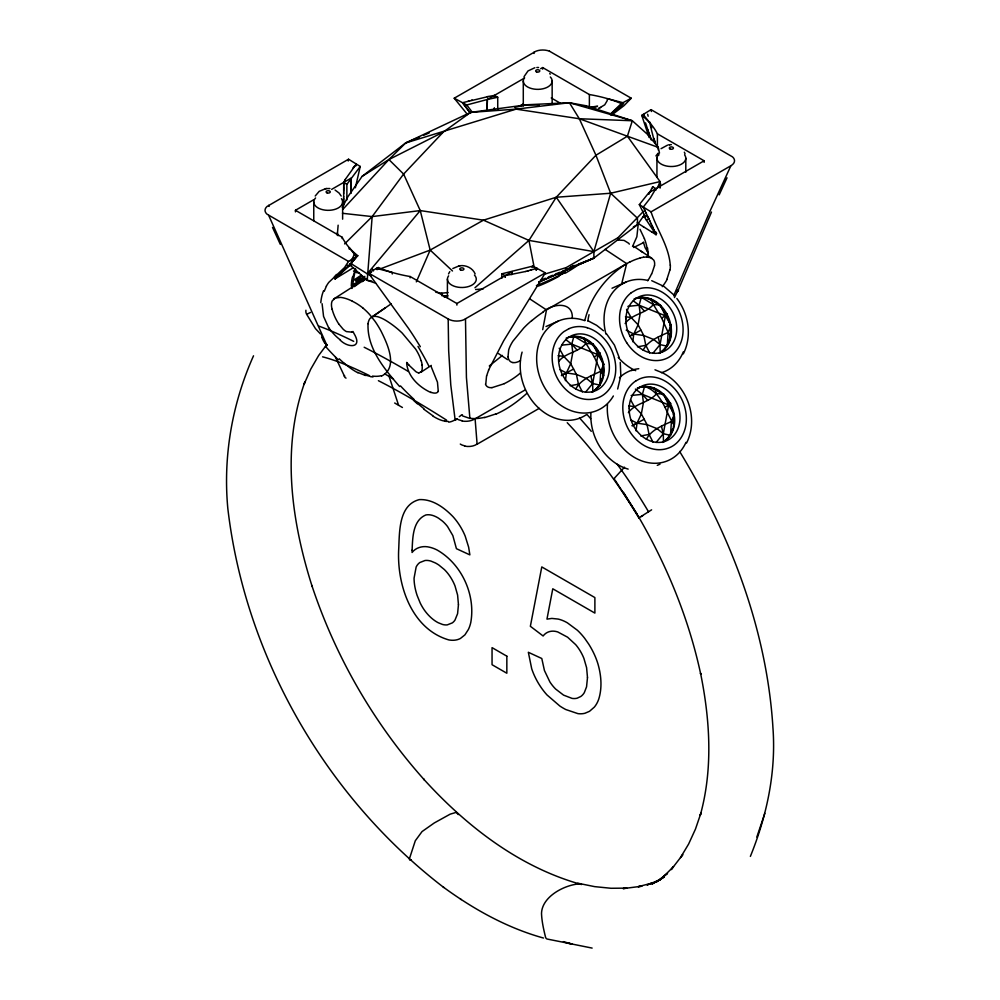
<?xml version="1.0" encoding="UTF-8"?>
<svg xmlns="http://www.w3.org/2000/svg" width="1000" height="1000" viewBox="0 0 1000 1000"><rect width="100%" height="100%" fill="white"/><g stroke="black" fill="none" stroke-linecap="round" stroke-linejoin="round"><path stroke-width="1.5" d="M295.438 211.887L295.438 210.287L313.55 199.838M345.275 179.45L343.725 182.413L343.725 185.588M346.863 199.95L346.875 184.35L360.238 166.462L348.525 159.225L267.062 206.462A12.088 6.975 0 0 0 267.062 214.213L348.525 261.438L357.8 255.712A98.825 57.062 0 0 1 349.263 247.662A107.25 61.913 0 0 1 342.175 237.262L295.438 210.287M494.363 96.85L494.363 95.438L489.237 96.337L462.525 102.7L454.212 98.212L536.013 51.188A12.088 6.975 0 0 1 549.45 51.175M494.35 97.037L494.35 95.45L497.725 97.25L497.738 109.213M501.825 278.263L501.825 273.825L532.812 266.1L545.35 272.863L503.688 340.75L488.537 370.062M534.075 53.438L534.075 52.1M542.663 69.15L542.663 67.562L589.375 94.537A107.25 61.913 0 0 1 607.388 98.625L622.938 102.7M343.725 183.825L343.7 190.875M343.725 188.05L343.725 186.65M343.7 192.275L343.713 188.762M343.688 193.512L343.663 196.688M343.688 193.688L343.7 191.938M494.3 109.712L494.3 108.138L494.3 109.537M648.838 193.988L652.688 186.725L655.825 188.675L650.325 198.038L643.275 207.05L643.713 207.987M343.65 197.9L343.625 201.425M343.663 196.5L343.638 199.85M648.838 193.988L648.85 192.7L704.125 160.787L704.125 162.375M343.6 203.525L343.625 200.712M343.575 205.45L343.6 203.012M497.725 97.25L487.375 99.475L487.05 110.3L487.375 99.475L524.55 78.012M322.1 303.725L323.562 316.425L328.638 327.738M568.462 337.287C597.212 330.288 617.112 376.488 591.862 392.212C619.4 376.6 595.8 326.125 566.138 338.137M636.25 298.212C663.088 291.3 685.25 337.3 659.237 353.325C686.488 337.825 663.65 287.95 634.062 298.988M639.513 387.325C666.35 380.412 688.512 426.413 662.5 442.425C689.75 426.938 666.912 377.05 637.325 388.1M647.575 247.913L648.35 256.438M598.913 385.525L599.862 385.1L600.775 371.312L603.763 364.162L598.013 354.712L593 343.875L585.975 343.425L573.925 336.2L572.962 336.625M666.275 346.637L667.237 346.213L668.138 332.425L671.125 325.262L665.387 315.812L660.362 304.988L653.35 304.538L641.287 297.3L640.337 297.725M669.538 435.737L670.5 435.325L671.4 421.538L674.388 414.375L668.65 404.925L670.625 403.3L669.675 403.725M659.488 153.088L658.25 147.375L648.138 134.925L632.325 120.75L586.225 105.787L569.4 102.725L526.962 104.75L470.613 112.387L443.312 132.05L403.612 174.075L372.163 216.588L367.225 280.3L375.588 283.175M352.45 287.562L352.875 283.738M613.987 478.638L624.5 467.188M599.038 353.512L600 353.088L598.013 354.712L592.663 383.525L592.825 391.788M666.413 314.613L667.362 314.188L665.387 315.812L660.037 344.625L660.188 352.9M668.65 404.925L663.3 433.738L663.462 442.013M337.287 235.338L338.137 225.188M660.562 183.55L660.05 188.075L660.05 181.588L627.4 136.213L579.312 118.737L516.087 109.138L470.613 112.387L405.675 142.95L362.113 176.363L347.887 196.725L342.3 207.55M368.038 323.688C366.912 348.35 384.387 368.975 399.625 386.525M565.4 380.625L566.425 372.95L570.712 363.675L572.775 352.575L571.763 344.113L573.925 336.2M632.762 341.737L633.787 334.05L638.088 324.775L640.15 313.675L639.125 305.212L641.287 297.3M636.025 430.85L637.05 423.162L641.35 413.888L643.413 402.788L642.4 394.325L644.562 386.413C662.237 392.287 665.438 411.85 674.338 425.613L673.388 426.037M348.225 161.025L348.525 159.225M669.887 269.975L666.9 279.3M654.488 265.725L651.75 273.925M542.7 329.663L546.487 309.9L626.663 263.6L605.125 249.387M584.85 320.312C590.788 295.825 607.9 273.812 630.025 261.788M352.762 277.375L355.513 269.012M355.363 187.763L360.238 166.462M356.075 164.975L356.287 164.025L345.275 179.45M355.85 165.925L356.287 164.025M355.625 269.1L355.138 271.238A120.138 84.388 -64.3 0 0 352.912 283.738M750.375 856.388C767.013 815.4 776.325 771.338 772.875 727L772.837 726.112C766.413 628.337 730.163 534.637 679.625 451.45M621.625 284.1L626.663 263.6M486.562 375.812L485.8 383.85M335.387 277.738L335.1 278.837L353.55 267.6M335.387 277.738L336.3 274.475M342.663 209.562L388.913 159.562L405.675 142.95L516.087 109.138L569.4 102.725L579.312 118.737L595.938 155.238L610.65 193.238L593.888 251.612L593.888 258.113L538.737 282.15M438.25 391.025L437.463 382.175L431.2 366.712M474.95 287.75L528.95 240.413L556.25 197.25L595.938 155.238L627.4 136.213L632.325 120.75L569.4 102.725M756.838 837.025L764.825 813.363M324.25 291.225L326.388 286.188M678.213 289.95L676.612 290.975M617.675 389L620.825 375.712L620.262 362.388M253.525 355.8C232.338 403.125 223.075 455.538 227.712 507.25L227.787 508.162C244.963 655.962 325.288 796.325 443.2 887.025L443.9 887.513M348.525 261.438L344.513 267.575L328.825 282.337A155.425 63.475 48.4 0 0 326.362 286.163M657.262 188.4L660.05 181.588L610.65 193.238L556.25 197.25L483.475 220.175L430.163 250.075L380.1 268.95M674.463 297.587L678.1 290.087L677.337 290.812M677.525 291.775L711.488 212.05M524.025 76.675L528.013 70.925L534.862 67.737M416.337 281.863L430.163 250.075L420.25 210.575L403.612 174.075L388.913 159.562L362.113 176.363M673.65 295.837L710.138 210.9L730.9 165.738L732.487 164.625A12.088 6.975 0 0 0 732.5 156.862L651.038 109.637L641.762 115.363L649.112 137.5M448.537 273.913L449.787 271.637M719.175 194.887L727.025 177.812M683.312 353.888C692.312 336.25 688.675 313.95 676.862 298.5M686.575 443C698.962 418.612 687.45 386.062 663.587 373.387M525.388 271.525L537.038 268.387L536.188 270.038M536.175 270.075L537.038 268.387M532.812 266.1L532.038 267.613M656.712 233.363L656.025 234.625L652.087 232.175M575.75 389.062C580.5 379.688 591.625 375.475 600.775 371.312L603.713 375.4L602.75 375.825M643.125 350.163C647.862 340.788 658.988 336.575 668.138 332.425L671.075 336.5L670.113 336.925M646.388 439.275C651.125 429.9 662.262 425.688 671.4 421.538M362.25 281.637L366.675 278.538M315.212 196.012L319.175 191.35L325.637 188.663M355.438 258.263L349.012 265.6M357.8 255.712L348.65 265.925M648.85 192.7L639.325 204.613L645.475 217.113L646.45 215.837M644.562 214.625L637.45 224.688L593.888 258.113L538.75 282.062M632.525 246.513L636.862 236.762L638.15 224.875M326.85 344.513L318.625 355.538L310.688 369.263L304.012 384.375L304.988 381.675C281.038 447.85 291.312 520.962 312.175 586.512L311.825 585.425C335.538 656.975 374.038 723.587 424.263 779.788L423.562 779.025C466.425 826.263 519.338 867.288 581.55 884.538M421.3 371.775L418.875 372.887M549.45 51.188L631.25 98.212L621.325 103.562L610.125 114.375M353.013 167.925L354.387 166.238M631.25 98.212L624.113 105.562L611.862 114.938M585.462 392.275L592.663 383.525L590.825 376.012M652.825 353.375L660.037 344.625L658.188 337.113M656.087 442.488L663.3 433.738L661.45 426.225M567.225 422.713C594.637 451.562 618.5 483.713 638.837 517.9L651.612 509.825M643.55 211.275L617.938 237.738L593.888 251.612L528.95 240.413L483.475 220.175L420.25 210.575L367.225 273.8L351.413 263.837L351.413 266.288L367.225 280.3L371.788 281.075M621.325 104.75L610.513 114.562M352.3 301.163A50.512 20.625 48.4 0 0 343.188 297.825L342.8 297.738A46.4 18.95 48.4 0 0 340.387 297.387L335.363 297.987L332.188 300.938A30.538 12.475 48.4 0 0 331.575 306.588L332.05 309.225M502.413 355.425L489.288 365.962M351.975 262.762L346.975 267.35M558.737 361.413C565.6 352.425 578.837 352.425 585.975 343.425L583.85 337.95L582.888 338.375M625.125 323.537C632.025 313.788 645.788 313.775 653.35 304.538L651.213 299.062L650.263 299.488M628.387 412.638C635.288 402.9 649.05 402.875 656.612 393.638L663.637 394.1L668.637 404.9L664.963 407.275M338.688 274.5L335.1 278.837L334.513 276.3M344.613 243.912L372.163 216.588L420.25 210.575M661.05 148.675L667.6 145.1M339.738 273.488L341.3 272.062M349.938 264.312L350.462 264.762L335.1 278.837L342.6 270.95M655.925 155.912L658.1 153.238L658.562 155.512L658.238 153.963M348.975 265.688L348.275 266.238A107.875 62.287 0 0 1 347.375 265.225M341.488 271.9L346.112 268.05M348.5 266.1L350.462 264.762M520.388 373.05L517.638 375.325A57.438 25.387 -50.4 0 1 504.363 383.587M531.737 320.5L527.788 324.012A54.188 23.225 -49.4 0 0 523.713 328.038L512.913 341.188A22.425 9.787 -49.4 0 0 508.688 349.9L508 356.925M347.6 266.812L346.413 267.812M345.85 268.275L346.488 267.75M600.775 371.312L594.338 357.05L600 353.088M668.138 332.425L661.7 318.163L667.362 314.188M670.625 403.3L668.637 404.9L642.4 394.325L635.388 389.087M461.15 415.288L459.275 416.712M610.337 114.712L615.262 110.75A99.062 69.812 53.2 0 0 623.688 103.513M631.25 292.725L636.45 289.725A37.7 30.725 66.2 0 1 654.575 288.888A36.112 29.425 66.2 0 1 659.175 290.587A37.987 30.962 66.2 0 1 675.975 305.688A35.95 29.3 66.2 0 1 679.425 312.15A38.087 31.037 66.2 0 1 682.938 333.312A35.95 29.3 66.2 0 1 681.712 340.012A38.075 31.025 66.2 0 1 671.363 355.575A36.012 29.35 66.2 0 1 666.188 358.587A38.075 31.025 66.2 0 1 648.05 359.438A35.95 29.3 66.2 0 1 641.95 356.987A38.087 31.037 66.2 0 1 626.65 342.625M452.825 268.512L459.288 265.825M391.213 303.812L370.112 318.4A40.613 16.587 48.4 0 0 369.075 320.062A51.2 20.913 48.4 0 0 368.05 323.688M385.3 307.85L371.6 317.137L373.025 316.562A26.788 10.938 48.4 0 1 378.288 316.887A36.325 14.837 48.4 0 1 388.338 322.038A50.512 20.625 48.4 0 1 398.65 329.837L399.125 330.262A46.4 18.95 48.4 0 1 402.212 333.088L415.662 349.137A30.538 12.463 48.4 0 1 420.1 357.7L421.087 360.637M462.463 414.738L461.325 415.225M420.825 372.3L431.325 365.412M333.5 299.137L356.538 284.4M543.05 312C552.137 303.488 573.425 300.775 572.288 318.425M356.388 256.588L349.263 247.662A12.737 4.65 74 0 1 349.162 249.062M643.175 114.488L650.3 123.413A107.25 61.913 0 0 1 657.387 133.812L704.125 160.787M456.175 418.837L455.075 419.45L450.775 384.925L448.663 350.725L448.175 318.975L368.312 272.863L378.225 267.512A98.825 57.062 0 0 0 392.175 272.438A107.25 61.913 0 0 0 410.188 276.537L456.9 303.512L456.9 305.113M646.375 220.05L647.588 219.325M331.65 189.375L350.712 178.375L350.812 187.113M540.65 68.725L542.663 67.562M519.325 106.263L523.35 103.938M456.9 303.512L512.188 271.6L512.212 272.863L512.188 271.6M448.175 318.975L450.112 319.9A12.088 6.975 0 0 0 463.55 319.9L545.35 272.863M639.325 204.613L651.038 211.85L730.9 165.738M543.2 274.575L566.225 267.6L593.888 251.612L556.25 197.25M524.812 390.112L475.1 418.812L477.113 444.212L539.263 408.325M641.275 516.6L642.7 515.788M667.237 346.213L660.037 344.625L653.888 339.6L643.787 335.525L633.787 334.05L630 336.025L640.925 330.15L638.088 324.775L631.025 317.425L626.562 309.35M599.862 385.1L592.663 383.525L586.525 378.488L576.413 374.412L566.425 372.95L561.362 375.575L573.562 369.05L570.712 363.675L563.65 356.312L559.2 348.25M670.5 435.325L663.3 433.738L657.163 428.7L647.05 424.637L637.05 423.162L632 425.8L644.2 419.263L641.35 413.888L634.288 406.538L630.575 399.812M633.35 226.9L637.45 224.688L637.45 218.188L610.65 193.238M639.487 517.587L638.837 517.9M388.913 159.562L443.312 132.05M633.725 247.512L643.637 242.562M504.338 383.7L491.95 387.663M569.075 328.625L563.888 331.625A37.7 30.725 66.2 0 0 553.15 348.825A36.112 29.425 66.2 0 0 552.312 353.888A38.1 31.05 66.2 0 0 555.85 375.05A35.95 29.3 66.2 0 0 559.275 381.525A38.087 31.037 66.2 0 0 574.587 395.863A35.95 29.3 66.2 0 0 580.688 398.338A38.075 31.025 66.2 0 0 598.812 397.463A36.012 29.35 66.2 0 0 604.012 394.475A38.075 31.025 66.2 0 0 614.325 378.9A35.95 29.3 66.2 0 0 615.588 372.212A38.087 31.037 66.2 0 0 612.05 351.05A35.95 29.3 66.2 0 0 608.625 344.575A37.987 30.962 66.2 0 0 591.812 329.487A36.112 29.425 66.2 0 0 587.212 327.762M559.288 275.338L565.225 272.675M612.025 288.238L625.737 282.175M546.025 326.525L558.362 321.075M659.412 305.413L660.362 304.988M592.038 344.3L593 343.875M670.163 325.688L671.125 325.262M602.8 364.588L603.763 364.162M631.55 370.575L633.6 369.663M643.6 386.838L644.562 386.413M653.525 388.587L654.475 388.175L656.612 393.638M662.675 394.513L663.637 394.1M673.438 414.8L674.388 414.375M657.262 465.363L660.013 464.15M405.675 142.95L419.5 137.05M423.65 135.287L429.188 132.925M600.7 107.463L598.675 108.238M541.138 280.025L545.413 278.25M548.263 277.062L552.537 275.287M555.388 274.1L559.663 272.325M562.525 271.137L593.888 258.113L578.175 264.2M496.087 413.862L484.637 417.6M571.025 266.975L575.312 265.312M599.412 107.975L604.738 104.812L607.125 100.8A12.737 9.3 40.8 0 0 607.4 98.637A98.825 57.062 0 0 1 621.337 103.562M381.562 376.087C398.675 367.388 387.25 343.675 381.1 331.225A51.2 20.875 48.5 0 0 377.388 324.875A40.613 16.575 48.4 0 0 374.925 321.188L369.775 314.688A26.788 10.938 48.4 0 0 362.8 307.95M371.525 272.188L367.225 273.8L371.15 275.912M351.825 332.137L346.45 331.6A8.263 3.3 47.9 0 1 343.113 329.162L339 324.25M470.588 113.338L462.525 102.7L466.75 104.975L487.375 99.475M468.288 101.062L469.263 100.8M530.3 270.275L531.275 270.012M471.213 100.3L472.2 100.05M527.362 271.025L528.337 270.788M640.212 257.875L643.462 257.225M525.388 271.525L505.2 275.637L501.825 273.825M514.85 107.387L526.962 104.75L539.263 105.075M487.2 96.725L488.212 96.525M511.35 274.55L512.362 274.35M637.487 346.85L645.812 345.312L649.725 353M570.125 385.75L578.45 384.2L582.35 391.9M640.763 435.962L649.075 434.425L652.987 442.113M669.45 144.762L671.363 144.637M326.275 188.575L329.913 188.538M668.8 144.863L669.65 144.738M459.925 265.738C466.037 264.862 472.725 268.1 475.15 273.913M325.337 188.713L326.475 188.538M458.988 265.875L460.125 265.7M435.85 292.262L441.85 293.2L448 292.525M627.888 306.375L639.125 305.212L665.375 315.788M561.925 345.125L571.763 344.113L598 354.688M631.163 395.487L642.4 394.325L647.712 400.312M617.525 239.988L624.087 240.413L628.725 243.3A24.413 12.375 -54.1 0 1 629.3 244.137M475.625 289.55L483.2 288.9M580.438 883.812C565.625 884.287 541.788 896.188 541.512 913.612C541.85 921.513 543.587 929.275 545.475 936.925A3.837 2.737 -75.8 0 0 547.212 939.05L572.163 944.025A377.188 217.775 60 0 1 563.4 941.625M536.85 67.5L538.587 67.5M581.725 105.75L586.225 105.787M448 295.825L441.85 295.7L441.85 293.2M646.65 257.013L650.738 257.712L653.612 259.95A22.425 9.575 -50.2 0 1 654.525 265.688M579.312 118.737L632.325 120.75M410.1 859.837L411.2 859.887M444.2 297.1L447.287 297.288M373.025 376.95L370.288 376.625M642.837 216.85C644.3 217.9 646.312 214.913 644.35 216.988L656.025 234.625L656.025 232.075M625.438 316.825L631.025 317.425M558.062 355.712L563.65 356.312M628.7 405.925L634.288 406.538M342.475 213.3L372.163 216.588M566.15 942.862L592.137 948.088M577.8 883.213L594.663 886.637L611.038 888.275L626.825 888.125L623.088 888.612L641.95 886.188L638.138 886.688L652.425 883L647.05 884.975L660.45 879.562L651.838 884.087L664.275 876.975L656.062 882.163L667.513 873.375L663.125 877.025L673.538 866.587L671.213 869.625L682.788 854.613L680.512 857.575L688.612 844.05L695.462 829.112L701 812.875L700.225 815.413C713.138 769.025 710.037 719.812 700.525 673.112L700.75 674.3C688.637 617.725 666.162 563.7 636.888 513.9L623.462 492.312M462.188 420.812L458.762 419.8A9.537 6.562 15 0 1 456.7 418.7M464.775 445.9L462.175 445.075A8.738 6.037 15.5 0 1 460.3 444.062M376.613 268.387L392.175 272.438A12.737 9.312 40.9 0 0 392.275 273.988M365.475 375.513L357.788 372.425M543.5 938.037C507.062 927.925 473.587 909.25 443.2 887.025M651.725 280.688L663.988 286.438L673.975 295.038M654.987 369.8L662.788 372.95M430.95 392.55C419.425 387.337 408.25 377.025 406.725 363.95A45.538 18.837 46.1 0 1 406.712 362.512M627.4 136.213L658.25 147.375L658.25 149.963M588.288 320.938L596.625 325.325L603.475 330.737M462.525 415.9L469.888 418.438L466.425 377.463L465.487 318.975M626.225 330.175L633.775 334.025M560.112 369.712L566.413 372.925M630.75 419.925L637.038 423.137M335.05 190.025L339.137 193.088L341.175 196.012M384.637 373.825L393.425 378.9M394.675 403.013L402.425 407.488M551.237 97.963L560.55 103.325M343.738 182.4L346.875 184.35M643.225 226.637L652.275 232.288M637.212 222.862L643.525 226.825M432.887 415.788L423.875 409.237M651.85 258.263L641.2 251.3M546.487 309.9L529.913 298.988M642.688 252.288L633.413 246.088M507.55 359.65L498.425 353.537M460.45 899.05L461.213 899.587M633.288 300.85L639.125 305.212L644.438 311.2M565.925 339.738L571.763 344.113L577.075 350.087M340.262 340.2C348.062 348.1 363.15 348.537 353.975 333.488A45.538 17.1 49.3 0 0 352.975 331.5A36.525 14.688 48.8 0 1 351.8 332.113M320.562 334.05L315.5 328.675L306.675 314.363A5.625 4.588 62.1 0 1 305.925 310.25M417.413 403.825L413.5 400.325M430.163 250.075L452.5 270.988M408.8 365.025L415.913 371.7A8.263 3.3 48 0 0 418.888 372.9M467.512 114.562L454.212 98.212M606.613 333.925L614.438 345.075L619.338 357.925M349.575 264L351.413 266.288M470.387 113.075L469.5 111.938M472.275 112.238L466.75 104.975M469.05 111.363L462.95 103.275M648.425 253.25L645.088 247.638L643.363 242.1M325.163 343.188L327.013 345.55L268.663 215.338M615.037 480.062L637.125 514.275M653.35 304.538L661.7 318.163M585.975 343.425L594.338 357.05M549.775 73.513L550.2 74.2M368.312 272.863L408.462 328.312A155.425 63.35 48.5 0 1 414.162 336.9L420.337 346.712M640 229.3L644.425 238.625M640.925 330.15L643.787 335.525L645.812 345.312M644.2 419.263L647.05 424.637L649.075 434.425M573.562 369.05L576.413 374.412L578.45 384.2M645.888 212.587L648.487 218.062M645.025 210.775L646.25 213.35M648 217.05L649.075 219.312M644.587 209.85L645.2 211.137M648.825 218.787L650.05 221.375M644.775 210.238L643.275 207.05M649.862 220.975L652.163 225.9M379 269.175L378.225 267.512M651.062 223.538L651.363 224.175M346.037 378.1A8.738 3.5 -10.1 0 1 345.05 377.45L335.475 357.212M268.663 205.338L269.15 206.388M652.013 225.575L652.85 227.4M272.525 227.4L280.338 244.387M652.65 226.975L656.025 234.625L653.812 229.537M684.35 152.2L685.062 153.837M651.038 211.85C656.838 229.8 668.888 245.975 670.25 265.15M322.262 337.612L321.587 335.475M651.213 139.987L649.825 136.037M650.55 138.088L650.188 137.062M650.1 136.825L645.512 122.863M654.212 140.3L653.65 138.65M649.737 135.775L647.588 129.412M653.662 138.688L650.438 125.812A12.737 4.638 73.9 0 1 650.337 123.45A98.825 57.062 0 0 0 641.775 115.363M389.062 376.3L398.575 405.2M337.287 232.825L338.088 235.7M458.275 814.587L456.213 812.375L450.188 814.15L434.3 822.938L422.038 831.575L415.3 840.75L409.525 858.438A3.837 1.538 -47.9 0 0 410.075 859.875M528.95 240.413L534.237 267.675M651.038 109.637L651.363 111.512M647.362 251.3L646.7 246.112A120.138 63.137 -48.9 0 0 644.375 238.675M351.938 288.475L351.875 286.575M350.938 193.038L350.812 187.1M350.925 193.05L350.863 189.513M350.85 189.525L350.812 186.488M350.8 186.5L350.712 178.375M655.825 188.663L655.825 190.263M652.688 186.725L652.688 187.987M505.2 277.05L505.2 275.637L505.213 277.225M685.8 158.188L685.8 172.25M657.4 133.812L657.4 147.513M656.938 158.188L656.938 176.925M617.938 237.738L617.938 240.263M589.375 94.537L589.375 108.238M566.225 267.6L566.225 270.125M552.15 81.025L552.15 104.45M523.288 81.025L523.288 106.013M447.413 279.163L447.413 297.9M410.175 276.537L410.175 277.812M342.625 202L342.625 219.175M342.15 237.262L342.15 238.538M313.762 202L313.762 220.738M338.387 359.862A89.85 37.362 45.4 0 1 325.438 346.3M324.95 343.35A23.663 22.275 67.1 0 1 322.025 337.7M344.412 363.525A52.638 19.5 45.4 0 1 339.212 358.787M357.962 372.812A33.95 12 45.3 0 1 344.45 363.375M370 376.2A76.537 26.9 45.7 0 1 365.163 375.025M381.25 375.7A92.713 33.562 47.1 0 1 372.438 376.1M352.325 301.25A36.325 14.825 48.4 0 1 362.8 307.887M332.163 309.288A38.7 15.962 48 0 0 333.713 314.1A32.912 13.725 47.7 0 0 338.925 324.25M356.825 272.613A27.425 18.85 -73.2 0 1 353.475 270.925M359.3 272.962A19.725 13.587 -72.4 0 1 356.863 272.488M356.175 256.5A68.338 30.412 59.7 0 1 355.337 258.137M354.4 253.962A99.038 42.512 65.3 0 1 350.913 261M351.325 286.15A127.625 52.462 48 0 1 352.425 277.075M340.238 339.85A20.888 8.012 47 0 1 328.8 327.75M320.8 302.7A145.475 60.213 47.4 0 1 323.625 290.65M622.987 102.75A68.513 47.675 60.4 0 1 621.362 104.787M597.562 106.025A35.3 19.875 12.3 0 1 591.3 106.962M597.2 106.6A35.712 20.663 13.1 0 1 592.125 107.413M678.525 290.5A23.663 4.5 -18.5 0 1 678.25 290.825M629.963 261.975A62.2 26.163 -49.1 0 1 640.138 258.038M643.438 257.262A54.188 23.05 -49.6 0 1 646.637 257.038M651.475 274.012A27.425 11.712 -50.3 0 1 647.75 280.738M643.888 115.913A68.338 39.25 70.8 0 1 643.538 114.425M651.762 127.987A99.038 49.363 71.2 0 1 649.875 122.125M648.162 116.225A99.038 49.363 71.2 0 1 647.638 114.237M667.212 279.262A24.625 10.838 -50.3 0 1 662.288 286.65M670.35 265.062A51.375 22.088 -50.8 0 1 670.062 269.862M655.475 143.4A36.237 1.837 67.9 0 1 654.325 140.75M655.025 141.475A35.3 1.725 68 0 1 653.625 138.188M373.45 270.925A99.062 62.962 47.4 0 1 372.413 268.925M377.088 269.7A68.513 38.825 49.3 0 1 376.413 268.4M408.875 364.975A36.525 15.037 48 0 1 406.825 362.488M455.15 419.613A89.85 32.85 49.6 0 1 448.7 422.163M457.225 419.025A23.663 2.888 -44.3 0 1 454.688 420.375M448.162 421.388A52.638 18.75 46.6 0 1 444.775 421.225M444.675 421.062A33.95 11.875 45.6 0 1 433.013 416.175M423.9 408.688A76.537 27.2 45.3 0 1 417.55 403.35M413.975 399.325A92.713 35.2 45.7 0 1 400.5 385.925M421.213 360.7A38.7 15.588 48.8 0 1 422.163 365.2M422.013 365.087A32.912 13.137 49.2 0 1 421.425 371.887M484.762 417.325A103.612 46.062 -50.2 0 1 470 418.275M526.625 393.562A81.85 36.8 -50.9 0 1 496.012 414.1M531.763 320.688A62.2 26.175 -49.1 0 1 543.025 312.188M512.788 362.587A27.425 12.012 -49.4 0 1 508.062 356.875M512.837 362.512A19.725 8.625 -50 0 0 519.775 361A18.45 8.1 -50.2 0 0 520.45 360.6M438.387 391.15A20.888 8 47.1 0 1 430.775 392.2M417.987 346.438A145.475 57.438 49 0 1 428.787 365.938M491.975 387.612A24.625 10.862 -50.3 0 1 485.462 384.175M486.725 375.737A51.375 22.9 -49.5 0 1 488.725 370M573.188 265.525A185.925 90.775 -53.4 0 1 559.388 274.525M559.163 276.188A185.925 92.025 -53.8 0 1 538.275 286.112M564.675 272.312A192.488 119.213 3.9 0 1 536.413 285.562M577.013 265.775A192.488 119.95 4.4 0 1 565.662 272.962M341.438 198.688A14.438 8.338 0 0 1 327.488 210.325A14.438 8.338 0 0 1 315.575 197.95M474.462 275.113A14.438 8.338 0 0 1 462.55 287.488A14.438 8.338 0 0 1 448.6 275.85M684.613 154.887A14.438 8.338 0 0 1 670.662 166.513A14.438 8.338 0 0 1 658.75 154.15M550.337 76.988A14.438 8.338 0 0 1 538.425 89.35A14.438 8.338 0 0 1 524.475 77.725M352.35 281.125A41.913 2.125 -32.1 0 1 361.125 275.262M352.575 284.8A39.613 2.013 -32.1 0 0 358.288 281.5A41.875 2.125 -32.1 0 0 364.637 277.712M364.85 276.375A22.613 1.15 -32.1 0 1 362.425 275.688M364.4 278.6A39.725 2.013 -32.1 0 0 361.075 280.725A41.913 2.125 -32.1 0 0 353.275 285.85M354.4 286.613A22.613 1.15 -32.1 0 1 364.837 279.475M306.688 314.375A348.525 201.337 60 0 1 310.55 312.413M579.475 417.9A348.525 201.312 60 0 1 591.275 431.325M617.225 464.263A348.525 201.312 60 0 1 648.5 511.712M586.938 414.462A354.087 204.525 60 0 1 590.65 418.625M685.987 442.35A48.738 39.712 66.2 0 1 637.625 459.15A48.738 39.712 66.2 0 1 607.487 404.237M619.45 377.688A48.738 39.712 66.2 0 1 638.775 368.713M683.3 351.887A48.738 39.712 66.2 0 1 661.513 372.688M635.725 370.675A48.738 39.712 66.2 0 1 618.263 357.475M605.95 334.087A48.738 39.712 66.2 0 1 647.95 280.487M635.05 298.7A29.987 24.438 66.2 0 1 657.387 303.925M661.513 307.9A29.987 24.438 66.2 0 1 664.85 312.375M667.375 317.137A29.987 24.438 66.2 0 1 669.237 322.463M670.275 328.225A29.987 24.438 66.2 0 1 660.875 352.2M587.888 321.225A48.738 39.712 66.2 0 1 589.062 314.7M620.513 309.925A37.7 30.725 66.2 0 1 631.263 292.738M620.5 309.925A36.112 29.425 66.2 0 0 619.688 314.988A38.1 31.05 66.2 0 0 623.212 336.15A35.95 29.3 66.2 0 0 626.638 342.625M638.312 387.812A29.987 24.438 66.2 0 1 660.65 393.025M664.788 397.013A29.987 24.438 66.2 0 1 668.112 401.488M670.638 406.238A29.987 24.438 66.2 0 1 672.513 411.575M673.538 417.337A29.987 24.438 66.2 0 1 673.562 423.237M672.525 428.888A29.987 24.438 66.2 0 1 664.137 441.312M628.15 469.1A48.738 39.712 66.2 0 1 590.938 412.7M569.963 337.038A29.987 24.438 66.2 0 1 597.487 351.275M600.013 356.025A29.987 24.438 66.2 0 1 601.875 361.35M602.913 367.125A29.987 24.438 66.2 0 1 602.938 373.013M601.888 378.675A29.987 24.438 66.2 0 1 599.837 383.725M596.95 387.912A29.987 24.438 66.2 0 1 593.513 391.1M586.362 414.688A48.738 39.712 66.2 0 1 537.675 407.088A48.738 39.712 66.2 0 1 522.1 352.113M613.375 395.975A48.738 39.712 66.2 0 1 561.25 405.613A48.738 39.712 66.2 0 1 538.4 345.375A48.738 39.712 66.2 0 1 584.825 320.675M569.2 328.575A37.7 30.725 66.2 0 1 587.325 327.713M614.575 478.75A11.662 1.388 -34.9 0 1 613.987 478.638M477.025 444.137A15.762 11.325 16.9 0 1 464.75 446.15M475.037 418.75A17.425 12.463 16.3 0 1 462.188 421.062M378.4 380.7A264.738 49.675 37.4 0 1 446.587 420.163M364.175 347.25A297.887 53.963 37.1 0 1 408.35 371.463M344.363 376.475A15.762 6.112 -12.7 0 1 344.55 375.55M322.575 356.838A264.738 48.087 37.9 0 1 369.175 375.5M318.762 326.075A297.887 52.263 37.6 0 1 353.7 341.35M412.1 550.138L412.075 552.475C416.138 547.238 423.325 545.562 429.562 547.225A45.4 26.212 60 0 1 437.113 550.013C461.662 564 475.8 594.8 470.763 622.562A58.963 34.038 60 0 1 468.438 629.4L464.925 634.862L460.438 638.45A43.95 25.375 60 0 1 455.012 640.138A45.3 26.15 60 0 1 448.8 639.913C411.887 629.188 397.188 585.837 398.625 550.8C399.625 533.475 397.962 505.075 419.288 499.613C432.463 498.938 444.162 507.537 452.925 516.587A39.462 22.788 60 0 1 459.85 525.75A39.337 22.713 60 0 1 465.175 536.075L468.625 547.125L469.875 554.888L456.425 548.688L452.837 535.575L447.55 526.55A24.737 14.275 60 0 0 442.413 521.075L438.6 518.237A32.075 18.512 60 0 0 435.975 516.763A28.925 16.7 60 0 0 425.775 514.987C412.55 520.638 412.713 537.987 412.1 550.138M458.45 604.688L457.587 613.688L454.988 620.087A30.913 17.85 60 0 1 452.312 622.888L447.287 624.875A26.45 15.263 60 0 1 442.475 624.438L438.2 622.725A30.75 17.75 60 0 1 425.425 611.55A29.9 17.262 60 0 1 420.213 603.013L417.125 595.438A44.188 25.512 60 0 1 414.062 578.188L416.15 567A30.375 17.537 60 0 1 419.837 562.525L424.988 560.513A29.488 17.025 60 0 1 430.95 561.1L435.375 562.95A38.438 22.2 60 0 1 438.925 565.087L444.387 569.575A27.375 15.812 60 0 1 449.988 576.375L450.812 577.663A30.087 17.375 60 0 1 453.125 581.75A29.275 16.9 60 0 1 455.037 586.038L457.6 595.062L458.45 604.688M587.487 677.537L586.55 686.862L584.325 692.6A34.125 19.7 60 0 1 580.8 696.475L577.212 698.175A29.812 17.212 60 0 1 572.05 698.388L563.562 695.125L555.612 689.025A27.3 15.762 60 0 1 549.875 681.912L544.438 670.525L541.788 658.5L528.35 652.288L531.712 668.787A44.1 25.463 60 0 0 536.9 680.612A46.312 26.738 60 0 0 539.138 684.45A44.387 25.625 60 0 0 546.987 694.938L559.862 706.038A69.725 40.25 60 0 0 565.763 709.525L577.987 713.65A45.825 26.45 60 0 0 584.938 713.263L589.513 711.312L594.3 707.15A55.663 32.138 60 0 0 598.763 699.05C602.337 687.562 601.213 675.037 597.863 663.637A47.062 27.175 60 0 0 593.488 652.638L592.388 650.462A51.8 29.913 60 0 0 588.713 644.1L584.712 638.362A43.25 24.962 60 0 0 577.337 630.225L567.362 622.812A45.138 26.062 60 0 0 558.2 619.075L551.875 618.425L546.962 619.125L552.775 588.787L594.888 613.1L594.888 597.575L541.788 566.925L530.363 626.287L543.125 635.988A34.675 20.013 60 0 1 551.375 631.237A29.762 17.175 60 0 1 557.775 631.962L567.575 637.188L575.675 644.638A28.413 16.413 60 0 1 580.312 651.125A30.075 17.363 60 0 1 583.913 658.413L586.6 667.688L587.487 677.537M635.75 380.975L634.525 381.838A37.7 30.725 66.2 0 0 623.775 399.038A36.112 29.425 66.2 0 0 622.95 404.1A38.1 31.05 66.2 0 0 626.475 425.262A35.95 29.3 66.2 0 0 629.9 431.737A38.087 31.037 66.2 0 0 645.225 446.087A35.95 29.3 66.2 0 0 651.312 448.562A38.075 31.025 66.2 0 0 669.45 447.675A36.012 29.35 66.2 0 0 674.638 444.7A38.075 31.025 66.2 0 0 684.963 429.125A35.95 29.3 66.2 0 0 686.213 422.425A38.087 31.037 66.2 0 0 682.675 401.262A35.95 29.3 66.2 0 0 679.25 394.787A37.987 30.962 66.2 0 0 662.438 379.7A36.112 29.425 66.2 0 0 657.837 377.975A37.7 30.725 66.2 0 0 639.725 378.862L635.75 380.975M506.838 656.175L492.05 647.638L492.05 664.712L506.838 673.238L506.838 656.175M327.163 192.925A2.062 1.188 0 0 0 330.262 191.9A2.062 1.188 0 0 0 327.163 190.863A2.062 1.188 0 0 0 327.163 192.925M460.812 270.087A2.062 1.188 0 0 0 463.913 269.062A2.062 1.188 0 0 0 460.812 268.025A2.062 1.188 0 0 0 460.812 270.087M670.25 149.088A2.062 1.188 0 0 0 673.425 148.15A2.062 1.188 0 0 0 670.425 147.037A2.062 1.188 0 0 0 670.25 149.088M536.6 71.925A2.062 1.188 0 0 0 539.775 70.987A2.062 1.188 0 0 0 536.775 69.875A2.062 1.188 0 0 0 536.6 71.925M625.9 318.925A29.987 24.438 66.2 0 0 663.388 351.613A29.987 24.438 66.2 0 0 664.663 301.925A29.987 24.438 66.2 0 0 625.9 318.925M629.163 408.038A29.987 24.438 66.2 0 0 666.65 440.725A29.987 24.438 66.2 0 0 667.925 391.037A29.987 24.438 66.2 0 0 629.163 408.038M558.525 357.825A29.987 24.438 66.2 0 0 596.025 390.5A29.987 24.438 66.2 0 0 597.3 340.825A29.987 24.438 66.2 0 0 558.525 357.825"/></g></svg>
